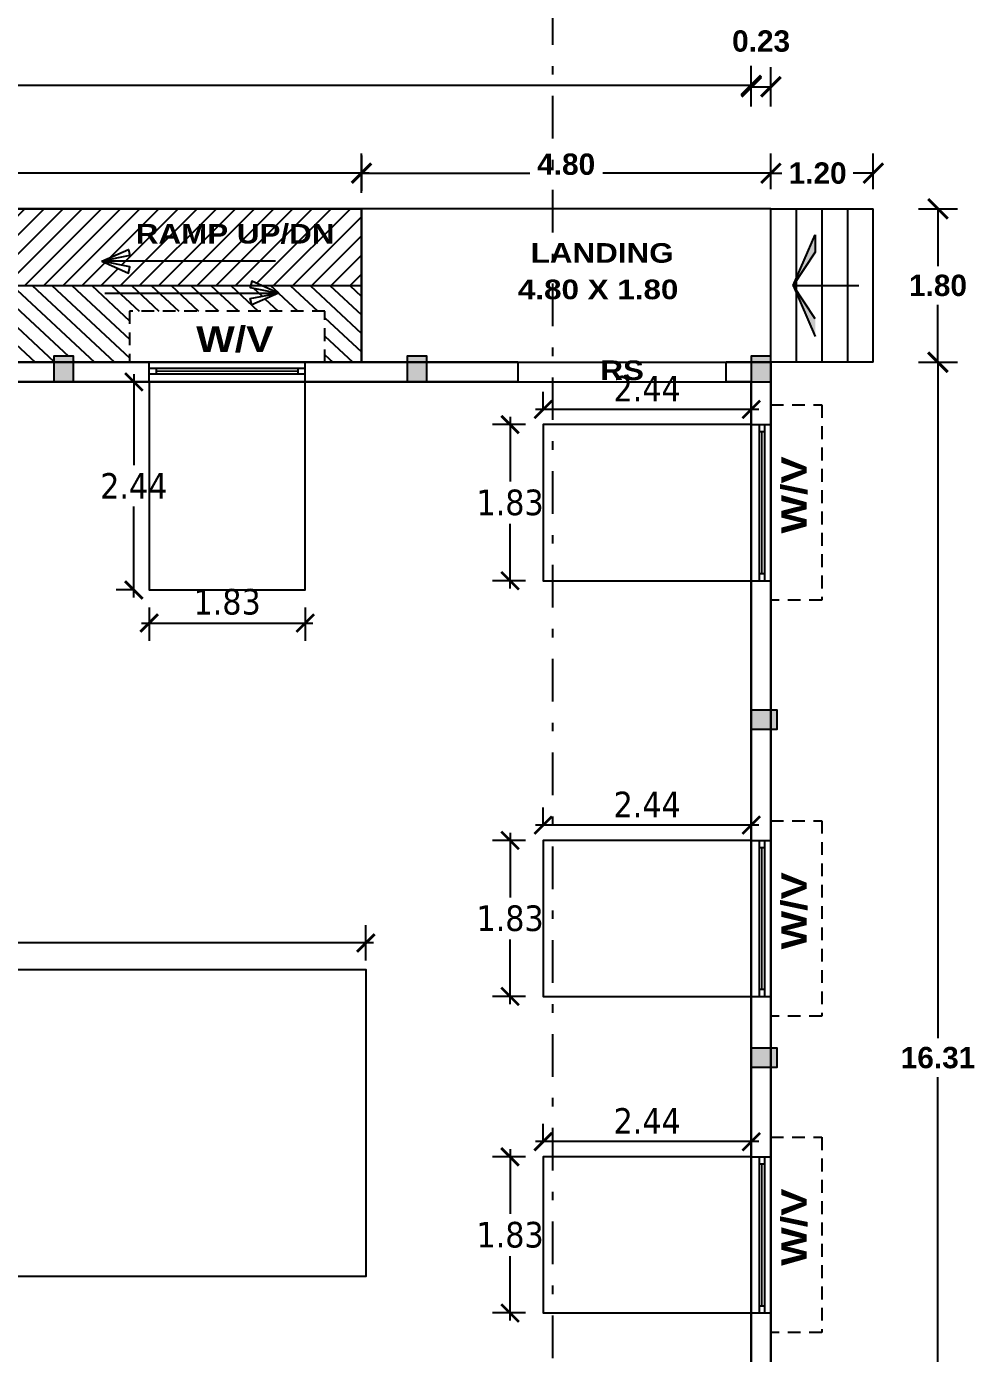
# Model space of a CAD drawing. Header units: metres. Extents: x 743 to 2261, y -742 to 557.
# Drawn here: x 2127.06 to 2138.18, y -626.2 to -610.64 of the extents above; entities that cross this region are included whole.
import ezdxf

# ---------------------------------------------------------------- set-up
doc = ezdxf.new("R2010")
doc.units = ezdxf.units.M
doc.linetypes.add('DASHDOT', pattern=[1, 0.5, -0.25, 0, -0.25])
doc.linetypes.add('HIDDEN2', pattern=[0.1875, 0.125, -0.0625])
for name, color, linetype in [('BLK_1_COVERED_AREA', 140, 'Continuous'), ('BLK_1_DA_RAMP_1', 1, 'Continuous'), ('BLK_1_FLR_0_AC_ROOM_1', 4, 'Continuous'), ('BLK_1_FLR_0_ACROOM_1_LIGHT_VENTILATION_1', 4, 'Continuous'), ('BLK_1_FLR_0_BLT_UP_AREA', 45, 'Continuous'), ('WORKSHOP_AREA', 4, 'Continuous')]:
    doc.layers.add(name, color=color, linetype=linetype)
doc.styles.add('CEN-GOT', font='arialbd.ttf')
doc.styles.add('CGR', font='ariblk.ttf')
doc.styles.add('kavi', font='ARLRDBD.TTF')
doc.styles.add('STYLE1', font='tahoma.ttf', dxfattribs={"height": 0.4})
doc.styles.add('STYLE2', font='tahoma.ttf', dxfattribs={"height": 0.3})
doc.dimstyles.new('kavi', dxfattribs={"dimtxt": 0.11, "dimasz": 0.23, "dimexe": 0.18, "dimexo": 0.0625, "dimgap": 0.09, "dimtad": 0, "dimtih": 1, "dimtoh": 1, "dimzin": 0, "dimdsep": 46, "dimtxsty": 'kavi', "dimblk": 'ARCHTICK', "dimcen": 0.09, "dimse1": 1, "dimse2": 1, "dimadec": 0, "dimazin": 0, "dimtfac": 1, "dimtofl": 0, "dimtmove": 0, "dimatfit": 3, "dimldrblk": 'ARCHTICK', "dimfxl": 0, "dimtolj": 1, "dimtzin": 0, "dimarcsym": 0})
doc.dimstyles.new('STY', dxfattribs={"dimscale": 0.9, "dimtxt": 0.23, "dimasz": 0.18, "dimexe": 0.15, "dimexo": 0.6, "dimgap": 0.1, "dimtad": 1, "dimtih": 1, "dimtoh": 1, "dimzin": 0, "dimdsep": 46, "dimtxsty": 'STYLE1', "dimblk": 'CLOSEDBLANK', "dimcen": 0.09375, "dimdle": 0.1, "dimse1": 1, "dimse2": 1, "dimadec": 0, "dimazin": 0, "dimtfac": 1, "dimtmove": 2, "dimatfit": 2, "dimfxl": 0, "dimtolj": 1, "dimtzin": 0, "dimarcsym": 0})

# ---------------------------------------------------------------- blocks, each defined once
blk = doc.blocks.new('_ArchTick')
at = {"color": 0, "linetype": 'ByBlock', "const_width": 0.15}
blk.add_lwpolyline([(-0.5, -0.5), (0.5, 0.5)], dxfattribs=at)
blk = doc.blocks.new('*D116')
at = {"color": 7, "lineweight": -2}
for p, q in [((2105.081, -611.562), (2105.081, -611.102)), ((2135.561, -611.562), (2135.561, -611.102)), ((2105.081, -611.332), (2119.798, -611.332)), ((2135.561, -611.332), (2120.843, -611.332))]:
    blk.add_line(p, q, dxfattribs=at)
at = {"color": 7, "lineweight": -2, "xscale": 0.23, "yscale": 0.23, "zscale": 0.23, "rotation": 180}
blk.add_blockref('_ArchTick', (2105.081, -611.332), dxfattribs=at)
at = {"color": 7, "lineweight": -2, "xscale": 0.23, "yscale": 0.23, "zscale": 0.23}
blk.add_blockref('_ArchTick', (2135.561, -611.332), dxfattribs=at)
at = {"color": 0, "insert": (2120.321, -611.332), "char_height": 0.25, "attachment_point": 5, "style": 'CEN-GOT'}
blk.add_mtext('\\A1;30.48', dxfattribs=at)
blk = doc.blocks.new('*D117')
at = {"color": 7, "lineweight": -2}
for p, q in [((2135.561, -611.579), (2135.561, -611.119)), ((2135.791, -611.579), (2135.791, -611.119)), ((2135.561, -611.349), (2135.791, -611.349))]:
    blk.add_line(p, q, dxfattribs=at)
at = {"color": 7, "lineweight": -2, "xscale": 0.23, "yscale": 0.23, "zscale": 0.23, "rotation": 180}
blk.add_blockref('_ArchTick', (2135.561, -611.349), dxfattribs=at)
at = {"color": 7, "lineweight": -2, "xscale": 0.23, "yscale": 0.23, "zscale": 0.23}
blk.add_blockref('_ArchTick', (2135.791, -611.349), dxfattribs=at)
at = {"color": 0, "insert": (2135.676, -610.814), "char_height": 0.25, "attachment_point": 5, "style": 'CEN-GOT'}
blk.add_mtext('\\A1;0.23', dxfattribs=at)
blk = doc.blocks.new('*D118')
at = {"color": 7, "lineweight": -2}
for p, q in [((2104.851, -610.461), (2104.851, -610.001)), ((2135.791, -610.461), (2135.791, -610.001)), ((2104.851, -610.231), (2119.794, -610.231)), ((2135.791, -610.231), (2120.847, -610.231))]:
    blk.add_line(p, q, dxfattribs=at)
at = {"color": 7, "lineweight": -2, "xscale": 0.23, "yscale": 0.23, "zscale": 0.23, "rotation": 180}
blk.add_blockref('_ArchTick', (2104.851, -610.231), dxfattribs=at)
at = {"color": 7, "lineweight": -2, "xscale": 0.23, "yscale": 0.23, "zscale": 0.23}
blk.add_blockref('_ArchTick', (2135.791, -610.231), dxfattribs=at)
at = {"color": 0, "insert": (2120.321, -610.231), "char_height": 0.25, "attachment_point": 5, "style": 'CEN-GOT'}
blk.add_mtext('\\A1;30.94', dxfattribs=at)
blk = doc.blocks.new('*D126')
at = {"color": 7, "linetype": 'ByBlock', "lineweight": -2}
for p, q in [((2121.991, -612.592), (2121.991, -612.132)), ((2130.991, -612.592), (2130.991, -612.132)), ((2121.991, -612.362), (2126.065, -612.362)), ((2130.991, -612.362), (2126.917, -612.362))]:
    blk.add_line(p, q, dxfattribs=at)
at = {"color": 7, "linetype": 'ByBlock', "lineweight": -2, "xscale": 0.23, "yscale": 0.23, "zscale": 0.23, "rotation": 180}
blk.add_blockref('_ArchTick', (2121.991, -612.362), dxfattribs=at)
at = {"color": 7, "linetype": 'ByBlock', "lineweight": -2, "xscale": 0.23, "yscale": 0.23, "zscale": 0.23}
blk.add_blockref('_ArchTick', (2130.991, -612.362), dxfattribs=at)
at = {"color": 0, "linetype": 'ByBlock', "insert": (2126.491, -612.362), "char_height": 0.25, "attachment_point": 5, "style": 'CEN-GOT'}
blk.add_mtext('\\A1;9.00', dxfattribs=at)
blk = doc.blocks.new('*D125')
at = {"color": 7, "linetype": 'ByBlock', "lineweight": -2}
for p, q in [((2137.52, -612.779), (2137.98, -612.779)), ((2137.75, -612.779), (2137.75, -613.451)), ((2137.75, -614.579), (2137.75, -613.907)), ((2137.52, -614.579), (2137.98, -614.579))]:
    blk.add_line(p, q, dxfattribs=at)
at = {"color": 7, "linetype": 'ByBlock', "lineweight": -2, "xscale": 0.23, "yscale": 0.23, "zscale": 0.23}
for p, rotation in [((2137.75, -612.779), 90), ((2137.75, -614.579), 270)]:
    blk.add_blockref('_ArchTick', p, dxfattribs=dict(at, rotation=rotation))
at = {"color": 0, "linetype": 'ByBlock', "insert": (2137.75, -613.679), "char_height": 0.25, "attachment_point": 5, "style": 'CEN-GOT'}
blk.add_mtext('\\A1;1.80', dxfattribs=at)
blk = doc.blocks.new('*D127')
at = {"color": 7, "linetype": 'ByBlock', "lineweight": -2}
for p, q in [((2130.991, -612.549), (2130.991, -612.132)), ((2135.791, -612.549), (2135.791, -612.132)), ((2130.991, -612.362), (2132.963, -612.362)), ((2135.791, -612.362), (2133.819, -612.362))]:
    blk.add_line(p, q, dxfattribs=at)
at = {"color": 7, "linetype": 'ByBlock', "lineweight": -2, "xscale": 0.23, "yscale": 0.23, "zscale": 0.23, "rotation": 180}
blk.add_blockref('_ArchTick', (2130.991, -612.362), dxfattribs=at)
at = {"color": 7, "linetype": 'ByBlock', "lineweight": -2, "xscale": 0.23, "yscale": 0.23, "zscale": 0.23}
blk.add_blockref('_ArchTick', (2135.791, -612.362), dxfattribs=at)
at = {"color": 0, "linetype": 'ByBlock', "insert": (2133.391, -612.258), "char_height": 0.25, "attachment_point": 5, "style": 'CEN-GOT'}
blk.add_mtext('\\A1;4.80', dxfattribs=at)
blk = doc.blocks.new('*D128')
at = {"color": 7, "linetype": 'ByBlock', "lineweight": -2}
for p, q in [((2135.791, -612.549), (2135.791, -612.132)), ((2136.991, -612.549), (2136.991, -612.132)), ((2135.791, -612.362), (2135.921, -612.362)), ((2136.991, -612.362), (2136.756, -612.362))]:
    blk.add_line(p, q, dxfattribs=at)
at = {"color": 7, "linetype": 'ByBlock', "lineweight": -2, "xscale": 0.23, "yscale": 0.23, "zscale": 0.23, "rotation": 180}
blk.add_blockref('_ArchTick', (2135.791, -612.362), dxfattribs=at)
at = {"color": 7, "linetype": 'ByBlock', "lineweight": -2, "xscale": 0.23, "yscale": 0.23, "zscale": 0.23}
blk.add_blockref('_ArchTick', (2136.991, -612.362), dxfattribs=at)
at = {"color": 0, "linetype": 'ByBlock', "insert": (2136.339, -612.362), "char_height": 0.25, "attachment_point": 5, "style": 'CEN-GOT'}
blk.add_mtext('\\A1;1.20', dxfattribs=at)
blk = doc.blocks.new('*D180')
at = {"color": 7, "linetype": 'ByBlock', "lineweight": -2}
for p, q in [((2137.52, -614.579), (2137.98, -614.579)), ((2137.75, -614.579), (2137.75, -622.506)), ((2137.75, -630.889), (2137.75, -622.962)), ((2137.52, -630.889), (2137.98, -630.889))]:
    blk.add_line(p, q, dxfattribs=at)
at = {"layer": 'Defpoints', "color": 0, "linetype": 'ByBlock'}
for p in [(2132.298, -614.579), (2132.298, -630.889), (2137.75, -630.889)]:
    blk.add_point(p, dxfattribs=at)
at = {"color": 7, "linetype": 'ByBlock', "lineweight": -2, "xscale": 0.23, "yscale": 0.23, "zscale": 0.23}
for p, rotation in [((2137.75, -614.579), 90), ((2137.75, -630.889), 270)]:
    blk.add_blockref('_ArchTick', p, dxfattribs=dict(at, rotation=rotation))
at = {"color": 0, "linetype": 'ByBlock', "insert": (2137.75, -622.734), "char_height": 0.25, "attachment_point": 5, "style": 'CEN-GOT'}
blk.add_mtext('\\A1;16.31', dxfattribs=at)
blk = doc.blocks.new('*D185')
at = {"layer": 'BLK_1_DA_RAMP_1', "color": 0, "lineweight": -2}
for p, q in [((2121.991, -612.155), (2121.991, -612.569)), ((2130.991, -612.155), (2130.991, -612.569)), ((2131.081, -612.362), (2121.901, -612.362))]:
    blk.add_line(p, q, dxfattribs=at)
at = {"layer": 'Defpoints', "color": 0, "linetype": 'ByBlock'}
for p in [(2121.991, -611.806), (2130.991, -611.806), (2121.991, -612.362)]:
    blk.add_point(p, dxfattribs=at)
at = {"layer": 'BLK_1_DA_RAMP_1', "color": 0, "linetype": 'ByBlock', "lineweight": -2, "xscale": 0.207, "yscale": 0.207, "zscale": 0.207, "rotation": 180}
blk.add_blockref('_ArchTick', (2121.991, -612.362), dxfattribs=at)
at = {"layer": 'BLK_1_DA_RAMP_1', "color": 0, "linetype": 'ByBlock', "lineweight": -2, "xscale": 0.207, "yscale": 0.207, "zscale": 0.207}
blk.add_blockref('_ArchTick', (2130.991, -612.362), dxfattribs=at)
at = {"layer": 'BLK_1_DA_RAMP_1', "color": 0, "linetype": 'ByBlock', "lineweight": -3, "insert": (2126.491, -612.116), "char_height": 0.3, "attachment_point": 5, "style": 'STYLE2'}
blk.add_mtext('\\A1;9.00', dxfattribs=at)
blk = doc.blocks.new('*D230')
at = {"layer": 'BLK_1_FLR_0_ACROOM_1_LIGHT_VENTILATION_1', "color": 0, "lineweight": -2}
for p, q in [((2133.121, -620.007), (2133.121, -619.8)), ((2135.561, -620.007), (2135.561, -619.8)), ((2135.651, -620.007), (2133.031, -620.007))]:
    blk.add_line(p, q, dxfattribs=at)
at = {"layer": 'Defpoints', "color": 0, "linetype": 'ByBlock'}
for p in [(2133.121, -620.007), (2133.121, -620.186), (2135.561, -620.186)]:
    blk.add_point(p, dxfattribs=at)
at = {"layer": 'BLK_1_FLR_0_ACROOM_1_LIGHT_VENTILATION_1', "color": 0, "linetype": 'ByBlock', "lineweight": -2, "xscale": 0.207, "yscale": 0.207, "zscale": 0.207, "rotation": 180}
blk.add_blockref('_ArchTick', (2133.121, -620.007), dxfattribs=at)
at = {"layer": 'BLK_1_FLR_0_ACROOM_1_LIGHT_VENTILATION_1', "color": 0, "linetype": 'ByBlock', "lineweight": -2, "xscale": 0.207, "yscale": 0.207, "zscale": 0.207}
blk.add_blockref('_ArchTick', (2135.561, -620.007), dxfattribs=at)
at = {"layer": 'BLK_1_FLR_0_ACROOM_1_LIGHT_VENTILATION_1', "color": 0, "linetype": 'ByBlock', "lineweight": -3, "insert": (2134.341, -619.764), "char_height": 0.3, "attachment_point": 5, "style": 'STYLE2'}
blk.add_mtext('\\A1;2.44', dxfattribs=at)
blk = doc.blocks.new('*D231')
at = {"layer": 'BLK_1_FLR_0_ACROOM_1_LIGHT_VENTILATION_1', "color": 0, "lineweight": -2}
for p, q in [((2132.914, -620.186), (2132.526, -620.186)), ((2132.733, -620.096), (2132.733, -620.854)), ((2132.733, -622.106), (2132.733, -621.348)), ((2132.914, -622.016), (2132.526, -622.016))]:
    blk.add_line(p, q, dxfattribs=at)
at = {"layer": 'Defpoints', "color": 0, "linetype": 'ByBlock'}
for p in [(2133.121, -620.186), (2132.733, -622.016), (2133.121, -622.016)]:
    blk.add_point(p, dxfattribs=at)
at = {"layer": 'BLK_1_FLR_0_ACROOM_1_LIGHT_VENTILATION_1', "color": 0, "linetype": 'ByBlock', "lineweight": -2, "xscale": 0.207, "yscale": 0.207, "zscale": 0.207}
for p, rotation in [((2132.733, -620.186), 90), ((2132.733, -622.016), 270)]:
    blk.add_blockref('_ArchTick', p, dxfattribs=dict(at, rotation=rotation))
at = {"layer": 'BLK_1_FLR_0_ACROOM_1_LIGHT_VENTILATION_1', "color": 0, "linetype": 'ByBlock', "lineweight": -3, "insert": (2132.733, -621.101), "char_height": 0.3, "attachment_point": 5, "style": 'STYLE2'}
blk.add_mtext('\\A1;1.83', dxfattribs=at)
blk = doc.blocks.new('*D232')
at = {"layer": 'BLK_1_FLR_0_ACROOM_1_LIGHT_VENTILATION_1', "color": 0, "lineweight": -2}
for p, q in [((2133.121, -615.132), (2133.121, -614.925)), ((2135.561, -615.132), (2135.561, -614.925)), ((2135.651, -615.132), (2133.031, -615.132))]:
    blk.add_line(p, q, dxfattribs=at)
at = {"layer": 'Defpoints', "color": 0, "linetype": 'ByBlock'}
for p in [(2133.121, -615.132), (2133.121, -615.31), (2135.561, -615.31)]:
    blk.add_point(p, dxfattribs=at)
at = {"layer": 'BLK_1_FLR_0_ACROOM_1_LIGHT_VENTILATION_1', "color": 0, "linetype": 'ByBlock', "lineweight": -2, "xscale": 0.207, "yscale": 0.207, "zscale": 0.207, "rotation": 180}
blk.add_blockref('_ArchTick', (2133.121, -615.132), dxfattribs=at)
at = {"layer": 'BLK_1_FLR_0_ACROOM_1_LIGHT_VENTILATION_1', "color": 0, "linetype": 'ByBlock', "lineweight": -2, "xscale": 0.207, "yscale": 0.207, "zscale": 0.207}
blk.add_blockref('_ArchTick', (2135.561, -615.132), dxfattribs=at)
at = {"layer": 'BLK_1_FLR_0_ACROOM_1_LIGHT_VENTILATION_1', "color": 0, "linetype": 'ByBlock', "lineweight": -3, "insert": (2134.341, -614.889), "char_height": 0.3, "attachment_point": 5, "style": 'STYLE2'}
blk.add_mtext('\\A1;2.44', dxfattribs=at)
blk = doc.blocks.new('*D233')
at = {"layer": 'BLK_1_FLR_0_ACROOM_1_LIGHT_VENTILATION_1', "color": 0, "lineweight": -2}
for p, q in [((2132.914, -615.31), (2132.526, -615.31)), ((2132.733, -615.22), (2132.733, -615.979)), ((2132.733, -617.23), (2132.733, -616.472)), ((2132.914, -617.14), (2132.526, -617.14))]:
    blk.add_line(p, q, dxfattribs=at)
at = {"layer": 'Defpoints', "color": 0, "linetype": 'ByBlock'}
for p in [(2133.121, -615.31), (2132.733, -617.14), (2133.121, -617.14)]:
    blk.add_point(p, dxfattribs=at)
at = {"layer": 'BLK_1_FLR_0_ACROOM_1_LIGHT_VENTILATION_1', "color": 0, "linetype": 'ByBlock', "lineweight": -2, "xscale": 0.207, "yscale": 0.207, "zscale": 0.207}
for p, rotation in [((2132.733, -615.31), 90), ((2132.733, -617.14), 270)]:
    blk.add_blockref('_ArchTick', p, dxfattribs=dict(at, rotation=rotation))
at = {"layer": 'BLK_1_FLR_0_ACROOM_1_LIGHT_VENTILATION_1', "color": 0, "linetype": 'ByBlock', "lineweight": -3, "insert": (2132.733, -616.225), "char_height": 0.3, "attachment_point": 5, "style": 'STYLE2'}
blk.add_mtext('\\A1;1.83', dxfattribs=at)
blk = doc.blocks.new('*D234')
at = {"layer": 'BLK_1_FLR_0_ACROOM_1_LIGHT_VENTILATION_1', "color": 0, "lineweight": -2}
for p, q in [((2133.121, -623.718), (2133.121, -623.511)), ((2135.561, -623.718), (2135.561, -623.511)), ((2135.651, -623.718), (2133.031, -623.718))]:
    blk.add_line(p, q, dxfattribs=at)
at = {"layer": 'Defpoints', "color": 0, "linetype": 'ByBlock'}
for p in [(2133.121, -623.718), (2133.121, -623.897), (2135.561, -623.897)]:
    blk.add_point(p, dxfattribs=at)
at = {"layer": 'BLK_1_FLR_0_ACROOM_1_LIGHT_VENTILATION_1', "color": 0, "linetype": 'ByBlock', "lineweight": -2, "xscale": 0.207, "yscale": 0.207, "zscale": 0.207, "rotation": 180}
blk.add_blockref('_ArchTick', (2133.121, -623.718), dxfattribs=at)
at = {"layer": 'BLK_1_FLR_0_ACROOM_1_LIGHT_VENTILATION_1', "color": 0, "linetype": 'ByBlock', "lineweight": -2, "xscale": 0.207, "yscale": 0.207, "zscale": 0.207}
blk.add_blockref('_ArchTick', (2135.561, -623.718), dxfattribs=at)
at = {"layer": 'BLK_1_FLR_0_ACROOM_1_LIGHT_VENTILATION_1', "color": 0, "linetype": 'ByBlock', "lineweight": -3, "insert": (2134.341, -623.475), "char_height": 0.3, "attachment_point": 5, "style": 'STYLE2'}
blk.add_mtext('\\A1;2.44', dxfattribs=at)
blk = doc.blocks.new('*D235')
at = {"layer": 'BLK_1_FLR_0_ACROOM_1_LIGHT_VENTILATION_1', "color": 0, "lineweight": -2}
for p, q in [((2132.914, -623.897), (2132.526, -623.897)), ((2132.733, -623.807), (2132.733, -624.565)), ((2132.733, -625.817), (2132.733, -625.059)), ((2132.914, -625.727), (2132.526, -625.727))]:
    blk.add_line(p, q, dxfattribs=at)
at = {"layer": 'Defpoints', "color": 0, "linetype": 'ByBlock'}
for p in [(2133.121, -623.897), (2132.733, -625.727), (2133.121, -625.727)]:
    blk.add_point(p, dxfattribs=at)
at = {"layer": 'BLK_1_FLR_0_ACROOM_1_LIGHT_VENTILATION_1', "color": 0, "linetype": 'ByBlock', "lineweight": -2, "xscale": 0.207, "yscale": 0.207, "zscale": 0.207}
for p, rotation in [((2132.733, -623.897), 90), ((2132.733, -625.727), 270)]:
    blk.add_blockref('_ArchTick', p, dxfattribs=dict(at, rotation=rotation))
at = {"layer": 'BLK_1_FLR_0_ACROOM_1_LIGHT_VENTILATION_1', "color": 0, "linetype": 'ByBlock', "lineweight": -3, "insert": (2132.733, -624.812), "char_height": 0.3, "attachment_point": 5, "style": 'STYLE2'}
blk.add_mtext('\\A1;1.83', dxfattribs=at)
blk = doc.blocks.new('*D246')
at = {"layer": 'BLK_1_FLR_0_ACROOM_1_LIGHT_VENTILATION_1', "color": 0, "lineweight": -2}
for p, q in [((2128.322, -614.719), (2128.322, -615.786)), ((2128.322, -614.809), (2128.115, -614.809)), ((2128.322, -617.339), (2128.322, -616.272)), ((2128.322, -617.249), (2128.115, -617.249))]:
    blk.add_line(p, q, dxfattribs=at)
at = {"layer": 'Defpoints', "color": 0, "linetype": 'ByBlock'}
for p in [(2128.501, -614.809), (2128.322, -617.249), (2128.501, -617.249)]:
    blk.add_point(p, dxfattribs=at)
at = {"layer": 'BLK_1_FLR_0_ACROOM_1_LIGHT_VENTILATION_1', "color": 0, "linetype": 'ByBlock', "lineweight": -2, "xscale": 0.207, "yscale": 0.207, "zscale": 0.207}
for p, rotation in [((2128.322, -614.809), 90), ((2128.322, -617.249), 270)]:
    blk.add_blockref('_ArchTick', p, dxfattribs=dict(at, rotation=rotation))
at = {"layer": 'BLK_1_FLR_0_ACROOM_1_LIGHT_VENTILATION_1', "color": 0, "linetype": 'ByBlock', "lineweight": -3, "insert": (2128.322, -616.029), "char_height": 0.3, "attachment_point": 5, "style": 'STYLE2'}
blk.add_mtext('\\A1;2.44', dxfattribs=at)
blk = doc.blocks.new('*D247')
at = {"layer": 'BLK_1_FLR_0_ACROOM_1_LIGHT_VENTILATION_1', "color": 0, "lineweight": -2}
for p, q in [((2128.501, -617.456), (2128.501, -617.844)), ((2130.331, -617.456), (2130.331, -617.844)), ((2128.411, -617.637), (2130.421, -617.637))]:
    blk.add_line(p, q, dxfattribs=at)
at = {"layer": 'Defpoints', "color": 0, "linetype": 'ByBlock'}
for p in [(2128.501, -617.249), (2130.331, -617.249), (2130.331, -617.637)]:
    blk.add_point(p, dxfattribs=at)
at = {"layer": 'BLK_1_FLR_0_ACROOM_1_LIGHT_VENTILATION_1', "color": 0, "linetype": 'ByBlock', "lineweight": -2, "xscale": 0.207, "yscale": 0.207, "zscale": 0.207, "rotation": 180}
blk.add_blockref('_ArchTick', (2128.501, -617.637), dxfattribs=at)
at = {"layer": 'BLK_1_FLR_0_ACROOM_1_LIGHT_VENTILATION_1', "color": 0, "linetype": 'ByBlock', "lineweight": -2, "xscale": 0.207, "yscale": 0.207, "zscale": 0.207}
blk.add_blockref('_ArchTick', (2130.331, -617.637), dxfattribs=at)
at = {"layer": 'BLK_1_FLR_0_ACROOM_1_LIGHT_VENTILATION_1', "color": 0, "linetype": 'ByBlock', "lineweight": -3, "insert": (2129.416, -617.39), "char_height": 0.3, "attachment_point": 5, "style": 'STYLE2'}
blk.add_mtext('\\A1;1.83', dxfattribs=at)
blk = doc.blocks.new('*D249')
at = {"layer": 'BLK_1_FLR_0_ACROOM_1_LIGHT_VENTILATION_1', "color": 0, "lineweight": -2}
for p, q in [((2111.433, -621.595), (2111.433, -621.181)), ((2131.043, -621.595), (2131.043, -621.181)), ((2131.133, -621.388), (2111.343, -621.388))]:
    blk.add_line(p, q, dxfattribs=at)
at = {"layer": 'Defpoints', "color": 0, "linetype": 'ByBlock'}
for p in [(2111.433, -621.388), (2111.433, -622.68), (2131.043, -624.068)]:
    blk.add_point(p, dxfattribs=at)
at = {"layer": 'BLK_1_FLR_0_ACROOM_1_LIGHT_VENTILATION_1', "color": 0, "linetype": 'ByBlock', "lineweight": -2, "xscale": 0.207, "yscale": 0.207, "zscale": 0.207, "rotation": 180}
blk.add_blockref('_ArchTick', (2111.433, -621.388), dxfattribs=at)
at = {"layer": 'BLK_1_FLR_0_ACROOM_1_LIGHT_VENTILATION_1', "color": 0, "linetype": 'ByBlock', "lineweight": -2, "xscale": 0.207, "yscale": 0.207, "zscale": 0.207}
blk.add_blockref('_ArchTick', (2131.043, -621.388), dxfattribs=at)
at = {"layer": 'BLK_1_FLR_0_ACROOM_1_LIGHT_VENTILATION_1', "color": 0, "linetype": 'ByBlock', "lineweight": -3, "insert": (2121.238, -621.142), "char_height": 0.3, "attachment_point": 5, "style": 'STYLE2'}
blk.add_mtext('\\A1;19.61', dxfattribs=at)

msp = doc.modelspace()

# ---------------------------------------------------------------- hatches: boundary and pattern name
h = msp.add_hatch()
h.set_pattern_fill('ANSI31', color=5, scale=0.05)
h.set_pattern_definition([(45, (0, -1.07), (-0.112253202, 0.112253202), [])])
h.paths.add_polyline_path([(2130.991, -613.679), (2129.821, -613.679), (2129.704, -613.627), (2129.692, -613.679), (2121.991, -613.679), (2121.991, -612.779), (2130.991, -612.779)])
h.paths.add_polyline_path([(2127.947, -613.395), (2128.26, -613.534), (2128.277, -613.46), (2127.947, -613.395), (2128.277, -613.329), (2128.26, -613.255)], flags=16)
h.paths.add_polyline_path([(2124.449, -613.081), (2126.885, -613.081), (2126.885, -613.533), (2124.449, -613.533)], flags=24)
h.paths.add_polyline_path([(2128.285, -612.894), (2130.653, -612.894), (2130.653, -613.251), (2128.285, -613.251)], flags=24)
at = {"linetype": 'ByBlock'}
h = msp.add_hatch(color=5, dxfattribs=at)
h.dxf.hatch_style = 1
h.paths.add_polyline_path([(2136.311, -613.083), (2136.311, -613.289), (2136.051, -613.679)])
h.paths.add_polyline_path([(2136.311, -614.069), (2136.311, -614.275), (2136.051, -613.679)])
h = msp.add_hatch()
h.set_pattern_fill('ANSI31', color=5, scale=0.05, angle=92)
h.set_pattern_definition([(137, (0, -1.07), (-0.10826724, -0.1161024), [])])
h.paths.add_polyline_path([(2128.271, -614.579), (2127.616, -614.579), (2127.616, -614.509), (2127.386, -614.509), (2127.386, -614.579), (2126.447, -614.579), (2126.447, -613.98), (2124.157, -613.98), (2124.157, -614.579), (2123.481, -614.579), (2123.481, -614.509), (2123.251, -614.509), (2123.251, -614.579), (2122.333, -614.579), (2122.333, -613.98), (2121.991, -613.98), (2121.991, -613.679), (2129.692, -613.679), (2129.687, -613.701), (2130.018, -613.767), (2129.687, -613.832), (2129.704, -613.906), (2130.018, -613.767), (2129.821, -613.679), (2130.991, -613.679), (2130.991, -614.579), (2130.561, -614.579), (2130.561, -613.98), (2128.271, -613.98)])
h = msp.add_hatch(color=5, dxfattribs=at)
h.dxf.hatch_style = 1
h.paths.add_polyline_path([(2127.616, -614.509), (2127.386, -614.509), (2127.386, -614.809), (2127.616, -614.809)])
h = msp.add_hatch(color=5, dxfattribs=at)
h.dxf.hatch_style = 1
h.paths.add_polyline_path([(2131.756, -614.509), (2131.526, -614.509), (2131.526, -614.809), (2131.756, -614.809)])
h = msp.add_hatch(color=5, dxfattribs=at)
h.dxf.hatch_style = 1
h.paths.add_polyline_path([(2135.791, -614.509), (2135.561, -614.509), (2135.561, -614.809), (2135.791, -614.809)])
h = msp.add_hatch(color=5, dxfattribs=at)
h.dxf.hatch_style = 1
h.paths.add_polyline_path([(2135.861, -618.654), (2135.861, -618.884), (2135.561, -618.884), (2135.561, -618.654)])
h = msp.add_hatch(color=5, dxfattribs=at)
h.dxf.hatch_style = 1
h.paths.add_polyline_path([(2135.861, -622.619), (2135.861, -622.849), (2135.561, -622.849), (2135.561, -622.619)])

# ---------------------------------------------------------------- linework, layer by layer
at = {"color": 5, "linetype": 'DASHDOT'}
msp.add_line((2133.232, -609.256), (2133.232, -634.729), dxfattribs=at)
at = {"color": 5, "linetype": 'ByBlock'}
for p, q in [((2121.991, -612.779), (2130.991, -612.779)), ((2135.791, -612.779), (2130.991, -612.779)), ((2130.991, -612.779), (2130.991, -614.579)), ((2135.791, -614.579), (2135.791, -612.779)), ((2135.791, -614.579), (2135.791, -612.779)), ((2135.791, -612.779), (2136.991, -612.779)), ((2136.091, -614.579), (2136.091, -612.779)), ((2136.391, -614.579), (2136.391, -612.779)), ((2136.691, -614.579), (2136.691, -612.779)), ((2136.991, -614.579), (2136.991, -612.779)), ((2136.051, -613.679), (2136.311, -613.083)), ((2136.311, -613.083), (2136.311, -613.289)), ((2136.311, -613.289), (2136.051, -613.679)), ((2136.051, -613.679), (2136.821, -613.679)), ((2136.051, -613.679), (2136.311, -614.275)), ((2136.311, -614.069), (2136.051, -613.679)), ((2128.501, -614.809), (2128.501, -614.58)), ((2130.331, -614.809), (2130.331, -614.58)), ((2132.825, -614.579), (2132.825, -614.809)), ((2136.991, -614.579), (2135.791, -614.579)), ((2130.331, -614.653), (2128.501, -614.653)), ((2130.331, -614.717), (2128.501, -614.717)), ((2128.582, -614.653), (2128.582, -614.717)), ((2130.25, -614.717), (2130.25, -614.653)), ((2135.561, -615.31), (2135.789, -615.31)), ((2135.653, -615.31), (2135.653, -617.14)), ((2135.717, -615.31), (2135.717, -617.14)), ((2135.653, -615.392), (2135.717, -615.392)), ((2135.717, -617.059), (2135.653, -617.059)), ((2135.561, -617.14), (2135.789, -617.14)), ((2135.561, -620.186), (2135.789, -620.186)), ((2135.653, -620.186), (2135.653, -622.016)), ((2135.717, -620.186), (2135.717, -622.016)), ((2135.653, -620.267), (2135.717, -620.267)), ((2135.561, -622.016), (2135.789, -622.016)), ((2135.717, -621.935), (2135.653, -621.935)), ((2135.561, -623.897), (2135.789, -623.897)), ((2135.653, -623.897), (2135.653, -625.727)), ((2135.717, -623.897), (2135.717, -625.727)), ((2135.653, -623.978), (2135.717, -623.978)), ((2135.561, -625.727), (2135.789, -625.727)), ((2135.717, -625.646), (2135.653, -625.646))]:
    msp.add_line(p, q, dxfattribs=at)
at = {"color": 5}
msp.add_line((2135.266, -614.809), (2135.266, -614.579), dxfattribs=at)
at = {"color": 5, "linetype": 'ByBlock'}
msp.add_lwpolyline([(2121.991, -614.579), (2121.991, -612.779), (2130.991, -612.779), (2130.991, -614.579)], close=True, dxfattribs=at)
at = {"color": 5}
for points in [[(2127.947, -613.395), (2128.26, -613.255), (2128.277, -613.329), (2127.947, -613.395)], [(2129.983, -613.395), (2127.947, -613.395)], [(2127.947, -613.395), (2128.26, -613.534), (2128.277, -613.46), (2127.947, -613.395)], [(2130.018, -613.767), (2129.704, -613.627), (2129.687, -613.701), (2130.018, -613.767)], [(2121.991, -613.679), (2130.991, -613.679)], [(2127.981, -613.767), (2130.018, -613.767)], [(2130.018, -613.767), (2129.704, -613.906), (2129.687, -613.832), (2130.018, -613.767)], [(2132.825, -614.579), (2104.851, -614.579), (2104.851, -630.889), (2132.825, -630.889)], [(2135.266, -630.889), (2135.791, -630.889), (2135.791, -614.579), (2135.266, -614.579)], [(2132.825, -614.809), (2105.081, -614.809), (2105.081, -630.659), (2132.825, -630.659)], [(2135.266, -630.659), (2135.561, -630.659), (2135.561, -614.809), (2135.266, -614.809)]]:
    msp.add_lwpolyline(points, dxfattribs=at)
at = {"color": 5, "linetype": 'HIDDEN2', "ltscale": 1.2}
for points in [[(2130.561, -614.58), (2130.561, -613.98), (2128.271, -613.98), (2128.271, -614.58)], [(2135.789, -615.08), (2136.389, -615.08), (2136.389, -617.37), (2135.789, -617.37)], [(2135.789, -619.956), (2136.389, -619.956), (2136.389, -622.246), (2135.789, -622.246)], [(2135.789, -623.667), (2136.389, -623.667), (2136.389, -625.957), (2135.789, -625.957)]]:
    msp.add_lwpolyline(points, dxfattribs=at)
at = {"color": 5}
msp.add_lwpolyline([(2104.851, -614.579), (2135.791, -614.579), (2135.791, -630.889), (2104.851, -630.889)], close=True, dxfattribs=at)
at = {"color": 5, "linetype": 'ByBlock'}
for points in [[(2127.616, -614.809), (2127.616, -614.509), (2127.386, -614.509), (2127.386, -614.809), (2127.616, -614.809)], [(2131.756, -614.809), (2131.756, -614.509), (2131.526, -614.509), (2131.526, -614.809), (2131.756, -614.809)], [(2135.791, -614.809), (2135.791, -614.509), (2135.561, -614.509), (2135.561, -614.809), (2135.791, -614.809)], [(2135.561, -618.654), (2135.861, -618.654), (2135.861, -618.884), (2135.561, -618.884), (2135.561, -618.654)], [(2135.561, -622.619), (2135.861, -622.619), (2135.861, -622.849), (2135.561, -622.849), (2135.561, -622.619)]]:
    msp.add_lwpolyline(points, dxfattribs=at)
at = {"color": 5, "linetype": 'ByBlock', "const_width": 0.0191}
for points in [[(2130.25, -614.685), (2128.582, -614.685)], [(2135.685, -615.392), (2135.685, -617.059)], [(2135.685, -620.267), (2135.685, -621.935)], [(2135.685, -623.978), (2135.685, -625.646)]]:
    msp.add_lwpolyline(points, dxfattribs=at)
at = {"layer": 'BLK_1_COVERED_AREA', "color": 140}
msp.add_lwpolyline([(2104.851, -614.579), (2135.791, -614.579), (2135.791, -630.889), (2104.851, -630.889)], close=True, dxfattribs=at)
at = {"layer": 'BLK_1_DA_RAMP_1', "color": 1, "linetype": 'ByBlock', "lineweight": -3}
msp.add_lwpolyline([(2130.991, -614.579), (2130.991, -612.779), (2121.991, -612.779), (2121.991, -614.579)], close=True, dxfattribs=at)
at = {"layer": 'BLK_1_FLR_0_AC_ROOM_1', "color": 4, "linetype": 'ByBlock', "lineweight": -3}
msp.add_lwpolyline([(2105.081, -614.809), (2135.561, -614.809), (2135.561, -630.659), (2105.081, -630.659)], close=True, dxfattribs=at)
at = {"layer": 'BLK_1_FLR_0_ACROOM_1_LIGHT_VENTILATION_1', "color": 4, "linetype": 'ByBlock', "lineweight": -3}
for points in [[(2130.331, -614.809), (2128.501, -614.809), (2128.501, -617.249), (2130.331, -617.249)], [(2135.561, -617.14), (2135.561, -615.31), (2133.121, -615.31), (2133.121, -617.14)], [(2135.561, -622.016), (2135.561, -620.186), (2133.121, -620.186), (2133.121, -622.016)], [(2111.433, -621.701), (2131.043, -621.701), (2131.043, -625.299), (2111.433, -625.299)], [(2135.561, -625.727), (2135.561, -623.897), (2133.121, -623.897), (2133.121, -625.727)]]:
    msp.add_lwpolyline(points, close=True, dxfattribs=at)
at = {"layer": 'BLK_1_FLR_0_BLT_UP_AREA', "color": 45}
msp.add_lwpolyline([(2104.851, -614.579), (2135.791, -614.579), (2135.791, -630.889), (2104.851, -630.889)], close=True, dxfattribs=at)
at = {"layer": 'WORKSHOP_AREA', "color": 4}
msp.add_lwpolyline([(2105.081, -614.809), (2135.561, -614.809), (2135.561, -630.659), (2105.081, -630.659)], close=True, dxfattribs=at)

# ---------------------------------------------------------------- texts
at = {"color": 5, "ltscale": 1.5, "style": 'CGR'}
for s, height, p in [('RAMP UP/DN', 0.23, (2128.345, -613.187)), ('LANDING', 0.23, (2132.975, -613.412)), ('4.80 X 1.80', 0.23, (2132.825, -613.84)), ('W/V', 0.3, (2129.053, -614.457)), ('RS', 0.23, (2133.791, -614.788))]:
    msp.add_text(s, height=height, dxfattribs=at).set_placement(p)
for p in [(2136.212, -616.588), (2136.212, -621.464), (2136.212, -625.174)]:
    msp.add_text('W/V', height=0.3, rotation=90, dxfattribs=at).set_placement(p)

# ---------------------------------------------------------------- dimensions: what is measured, and where the dimension line sits
at = {"color": 5}
for base, p1, p2, picture, middle in [((2135.791, -610.231), (2104.851, -616.137), (2135.791, -616.137), '*D118', (2120.321, -610.231)), ((2135.791, -611.349), (2135.561, -615.217), (2135.791, -615.2), '*D117', (2135.676, -610.814)), ((2135.561, -611.332), (2105.081, -615.757), (2135.561, -615.337), '*D116', (2120.321, -611.332))]:
    dim = msp.add_linear_dim(base=base, p1=p1, p2=p2, dimstyle='kavi', override={"dimtxt": 0.25, "dimexe": 0.23, "dimexo": 0.23, "dimgap": 0.1, "dimtxsty": 'CEN-GOT', "dimse1": 0, "dimse2": 0, "dimclrd": 7, "dimclre": 7, "dimtmove": 2, "dimfxl": 0.23, "dimfxlon": 1}, dxfattribs=at)
    dim.commit()
    dim.dimension.update_dxf_attribs({"geometry": picture, "text_midpoint": middle})
at = {"color": 5, "linetype": 'ByBlock'}
for base, p1, p2, picture, middle in [((2135.791, -612.362), (2130.991, -612.779), (2135.791, -612.779), '*D127', (2133.391, -612.258)), ((2136.991, -612.362), (2135.791, -612.779), (2136.991, -612.779), '*D128', (2136.339, -612.362))]:
    dim = msp.add_linear_dim(base=base, p1=p1, p2=p2, dimstyle='kavi', override={"dimtxt": 0.25, "dimexe": 0.23, "dimexo": 0.23, "dimgap": 0.1, "dimtxsty": 'CEN-GOT', "dimse1": 0, "dimse2": 0, "dimclrd": 7, "dimclre": 7, "dimtmove": 2, "dimfxl": 0.23, "dimfxlon": 1}, dxfattribs=at)
    dim.commit()
    dim.dimension.update_dxf_attribs({"geometry": picture, "text_midpoint": middle, "dimtype": 160})
dim = msp.add_linear_dim(base=(2130.991, -612.362), p1=(2121.991, -612.966), p2=(2130.991, -613.142), angle=180, dimstyle='kavi', override={"dimtxt": 0.25, "dimexe": 0.23, "dimexo": 0.23, "dimgap": 0.1, "dimtxsty": 'CEN-GOT', "dimse1": 0, "dimse2": 0, "dimclrd": 7, "dimclre": 7, "dimtmove": 2, "dimfxl": 0.23, "dimfxlon": 1}, dxfattribs=at)
dim.commit()
dim.dimension.update_dxf_attribs({"geometry": '*D126', "text_midpoint": (2126.491, -612.362), "dimtype": 160})
dim = msp.add_aligned_dim(p1=(2136.58, -612.779), p2=(2136.58, -614.579), distance=1.171, dimstyle='kavi', override={"dimtxt": 0.25, "dimexe": 0.23, "dimexo": 0.23, "dimgap": 0.1, "dimtxsty": 'CEN-GOT', "dimse1": 0, "dimse2": 0, "dimclrd": 7, "dimclre": 7, "dimtmove": 2, "dimfxl": 0.23, "dimfxlon": 1}, dxfattribs=at)
dim.commit()
dim.dimension.update_dxf_attribs({"geometry": '*D125', "text_midpoint": (2137.75, -613.679)})
dim = msp.add_linear_dim(base=(2137.75, -630.889), p1=(2132.298, -614.579), p2=(2132.298, -630.889), angle=90, dimstyle='kavi', override={"dimtxt": 0.25, "dimexe": 0.23, "dimexo": 0.23, "dimgap": 0.1, "dimtxsty": 'CEN-GOT', "dimse1": 0, "dimse2": 0, "dimclrd": 7, "dimclre": 7, "dimtmove": 2, "dimfxl": 0.23, "dimfxlon": 1}, dxfattribs=at)
dim.commit()
dim.dimension.update_dxf_attribs({"geometry": '*D180', "text_midpoint": (2137.75, -622.734)})
at = {"layer": 'BLK_1_DA_RAMP_1', "linetype": 'ByBlock', "lineweight": -3}
dim = msp.add_linear_dim(base=(2121.991, -612.362), p1=(2130.991, -611.806), p2=(2121.991, -611.806), dimstyle='STY', override={"dimtxt": 0.3, "dimasz": 0.23, "dimexe": 0.23, "dimexo": 0.23, "dimtxsty": 'STYLE2', "dimblk": 'ArchTick', "dimcen": 0.23, "dimse1": 0, "dimse2": 0, "dimldrblk": 'ArchTick', "dimfxl": 0.23, "dimfxlon": 1, "dimtfill": 1, "dimtfillclr": 256, "dimarcsym": 1}, dxfattribs=at)
dim.commit()
dim.dimension.update_dxf_attribs({"geometry": '*D185', "text_midpoint": (2126.491, -612.116)})
at = {"layer": 'BLK_1_FLR_0_ACROOM_1_LIGHT_VENTILATION_1', "color": 232, "linetype": 'ByBlock', "lineweight": -3}
for p1, p2, distance, picture, middle in [((2128.501, -614.809), (2128.501, -617.249), -0.179, '*D246', (2128.322, -616.029)), ((2135.561, -615.31), (2133.121, -615.31), -0.179, '*D232', (2134.341, -614.889)), ((2133.121, -615.31), (2133.121, -617.14), -0.388, '*D233', (2132.733, -616.225)), ((2128.501, -617.249), (2130.331, -617.249), -0.388, '*D247', (2129.416, -617.39)), ((2135.561, -620.186), (2133.121, -620.186), -0.179, '*D230', (2134.341, -619.764)), ((2133.121, -620.186), (2133.121, -622.016), -0.388, '*D231', (2132.733, -621.101)), ((2135.561, -623.897), (2133.121, -623.897), -0.179, '*D234', (2134.341, -623.475)), ((2133.121, -623.897), (2133.121, -625.727), -0.388, '*D235', (2132.733, -624.812))]:
    dim = msp.add_aligned_dim(p1=p1, p2=p2, distance=distance, dimstyle='STY', override={"dimtxt": 0.3, "dimasz": 0.23, "dimexe": 0.23, "dimexo": 0.23, "dimtxsty": 'STYLE2', "dimblk": 'ArchTick', "dimcen": 0.23, "dimse1": 0, "dimse2": 0, "dimldrblk": 'ArchTick', "dimfxl": 0.23, "dimfxlon": 1, "dimtfill": 1, "dimtfillclr": 256, "dimarcsym": 1}, dxfattribs=at)
    dim.commit()
    dim.dimension.update_dxf_attribs({"geometry": picture, "text_midpoint": middle})
dim = msp.add_linear_dim(base=(2111.433, -621.388), p1=(2131.043, -624.068), p2=(2111.433, -622.68), dimstyle='STY', override={"dimtxt": 0.3, "dimasz": 0.23, "dimexe": 0.23, "dimexo": 0.23, "dimtxsty": 'STYLE2', "dimblk": 'ArchTick', "dimcen": 0.23, "dimse1": 0, "dimse2": 0, "dimldrblk": 'ArchTick', "dimfxl": 0.23, "dimfxlon": 1, "dimtfill": 1, "dimtfillclr": 256, "dimarcsym": 1}, dxfattribs=at)
dim.commit()
dim.dimension.update_dxf_attribs({"geometry": '*D249', "text_midpoint": (2121.238, -621.142)})

doc.saveas('drawing.dxf')
